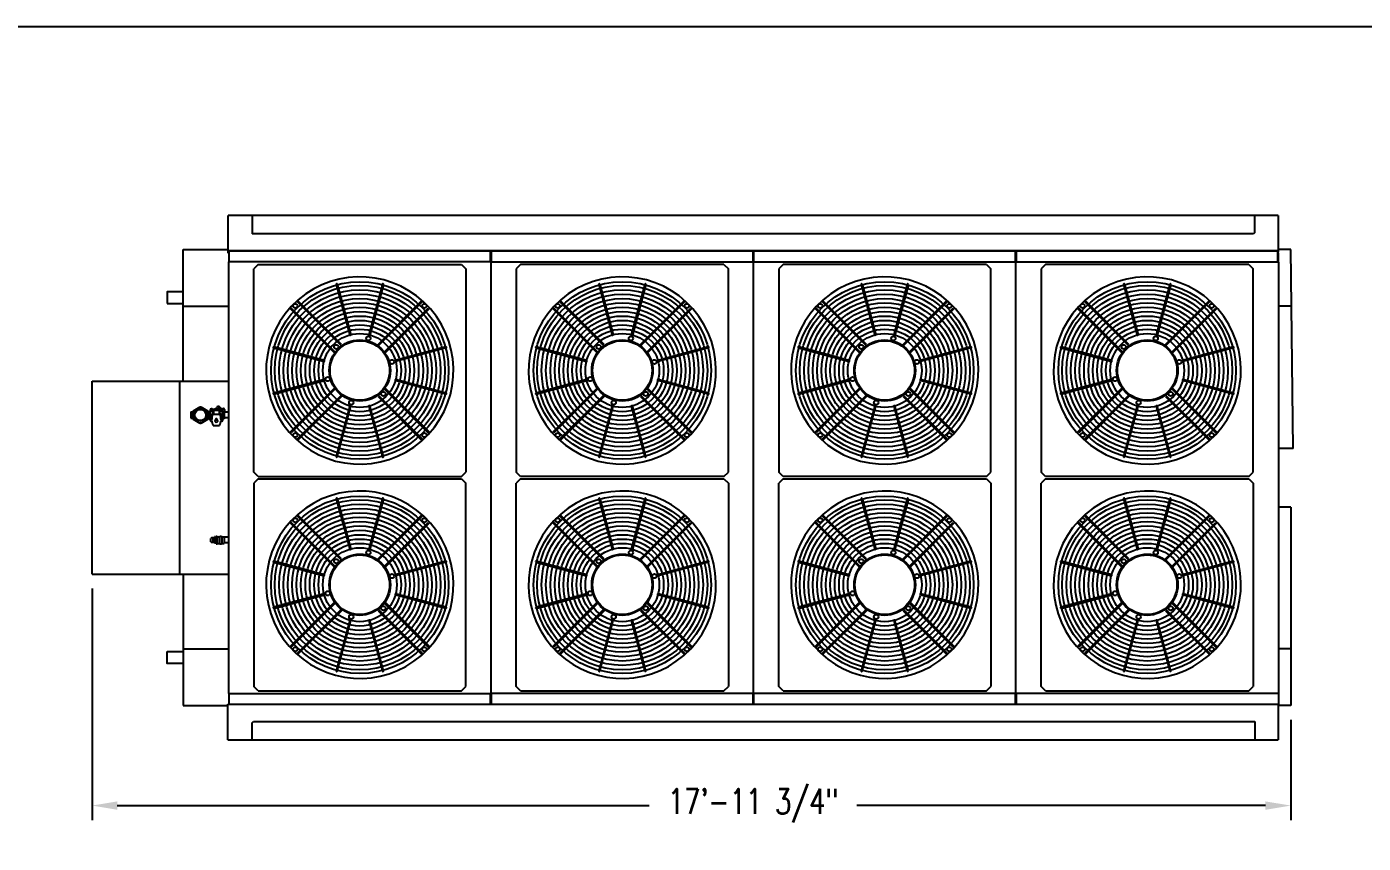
# Model space of a CAD drawing. Header units: millimetres. Extents: x 17700 to 32328, y 19251 to 29476.
# Drawn here: x 17933.9 to 18174.4, y 19639.3 to 19786.3 of the extents above; entities that cross this region are included whole.
import ezdxf

# ---------------------------------------------------------------- set-up
doc = ezdxf.new("R2010")
doc.units = ezdxf.units.MM
doc.header["$LTSCALE"] = 5
for name, color, linetype in [('COIL-CONTROL', 2, 'Continuous'), ('CONDENSER-CO2-CONTROL', 7, 'Continuous'), ('UNIT', 6, 'Continuous'), ('WS-NO-CONTROL', 3, 'Continuous')]:
    doc.layers.add(name, color=color, linetype=linetype)
doc.styles.add('SUBMITTAL', font='romans.shx', dxfattribs={"width": 0.75})
doc.dimstyles.new('SUBMITTAL', dxfattribs={"dimtxt": 0.09375, "dimasz": 0.09375, "dimexe": 0.03125, "dimexo": 0.0625, "dimgap": 0.0625, "dimtad": 0, "dimdec": 4, "dimzin": 4, "dimdsep": 46, "dimlunit": 4, "dimtxsty": 'SUBMITTAL', "dimcen": 0.09375, "dimclre": 6, "dimadec": 0, "dimazin": 0, "dimtfac": 1, "dimtdec": 0, "dimtofl": 0, "dimtmove": 0, "dimatfit": 3, "dimfxl": 0, "dimfrac": 2, "dimtolj": 1, "dimtzin": 4, "dimarcsym": 0})

# ---------------------------------------------------------------- blocks, each defined once
blk = doc.blocks.new('FANCYLINDER-TOP')
for p, q in [((-108, 393.3), (-46, 162.1)), ((-103.1, 394.6), (-41.2, 163.4)), ((103.1, 394.6), (41.2, 163.4)), ((108, 393.3), (46, 162.1)), ((-394.6, 103.1), (-163.4, 41.2)), ((-162.1, 46), (-393.3, 108)), ((393.3, 108), (162.1, 46)), ((394.6, 103.1), (163.4, 41.2)), ((-163.4, -41.2), (-394.6, -103.1)), ((-393.3, -108), (-162.1, -46)), ((393.3, -108), (162.1, -46)), ((394.6, -103.1), (163.4, -41.2)), ((-46, -162.1), (-108, -393.3)), ((-103.1, -394.6), (-41.2, -163.4)), ((41.2, -163.4), (103.1, -394.6)), ((108, -393.3), (46, -162.1))]:
    blk.add_line(p, q)
for points in [[(-83.5, 118.8), (-281.3, 316.6), (-285, 313.3), (-87, 115.3)], [(83.5, 118.8), (281.3, 316.6), (285, 313.3), (87, 115.3)], [(-313.1, 284.8), (-316.6, 281.3), (-118.6, 83.3), (-115.1, 86.8)], [(313.1, 284.8), (316.6, 281.3), (118.6, 83.3), (115.1, 86.8)], [(-313.1, -284.8), (-316.6, -281.3), (-118.6, -83.3), (-115.1, -86.8)], [(-83.5, -118.8), (-281.3, -316.6), (-285, -313.3), (-87, -115.3)], [(83.5, -118.8), (281.3, -316.6), (285, -313.3), (87, -115.3)], [(313.1, -284.8), (316.6, -281.3), (118.6, -83.3), (115.1, -86.8)]]:
    blk.add_lwpolyline(points, close=True)
for centre, radius in [((0, 0), 405.8), ((0, 0), 389), ((0, 0), 369), ((0, 0), 349), ((0, 0), 329), ((0, 0), 309), ((-295.2, 295.2), 10), ((0, 0), 289), ((0, 0), 269), ((0, 0), 249), ((295.2, 295.2), 10), ((0, 0), 229), ((0, 0), 209), ((0, 0), 189), ((0, 0), 169), ((0, 0), 140), ((0, 0), 136.1), ((39.3, 146.8), 10), ((-107.5, 107.5), 10), ((146.8, 39.3), 10), ((-146.8, -39.3), 10), ((107.5, -107.5), 10), ((-39.3, -146.8), 10), ((-295.2, -295.2), 10), ((295.2, -295.2), 10)]:
    blk.add_circle(centre, radius)
for centre, radius, start, end in [((0, 0), 428.5, 41.08487, 41.07046), ((-105.5, 393.9), 2.5, 15, 195), ((105.5, 393.9), 2.5, 345, 165), ((-393.9, 105.5), 2.5, 75, 255), ((393.9, 105.5), 2.5, 285, 105), ((-393.9, -105.5), 2.5, 105, 285), ((393.9, -105.5), 2.5, 255, 75), ((-105.5, -393.9), 2.5, 165, 345), ((105.5, -393.9), 2.5, 195, 15)]:
    blk.add_arc(centre, radius, start, end)
for centre, major_axis in [((-43.6, 162.7), (2.41, 0.65)), ((43.6, 162.7), (2.41, -0.65)), ((-162.7, 43.6), (0.65, 2.41)), ((162.7, 43.6), (0.65, -2.41)), ((-162.7, -43.6), (-0.65, 2.41)), ((162.7, -43.6), (-0.65, -2.41)), ((-43.6, -162.7), (-2.41, 0.65)), ((43.6, -162.7), (-2.41, -0.65))]:
    blk.add_ellipse(centre, major_axis=major_axis, ratio=0.422618, start_param=3.141593, end_param=6.283185)
blk = doc.blocks.new('*D20')
at = {"layer": 'CONDENSER-CO2-CONTROL', "color": 6, "lineweight": -2}
for p, q in [((17945.61, 19685.16), (17945.61, 19643.48)), ((18161.39, 19661.49), (18161.39, 19643.48))]:
    blk.add_line(p, q, dxfattribs=at)
at = {"layer": 'CONDENSER-CO2-CONTROL', "color": 3, "lineweight": -2}
for p, q in [((17950.16, 19646.08), (18045.92, 19646.08)), ((18156.84, 19646.08), (18083.3, 19646.08))]:
    blk.add_line(p, q, dxfattribs=at)
at = {"layer": 'CONDENSER-CO2-CONTROL', "color": 3}
for points in [[(17950.16, 19646.83), (17950.16, 19645.32), (17945.61, 19646.08)], [(18156.84, 19646.83), (18156.84, 19645.32), (18161.39, 19646.08)]]:
    blk.add_solid(points, dxfattribs=at)
at = {"layer": 'CONDENSER-CO2-CONTROL', "color": 3, "insert": (18064.61, 19646.08), "char_height": 4.55, "attachment_point": 5, "style": 'SUBMITTAL'}
blk.add_mtext('\\A1;17\'-11 3/4"', dxfattribs=at)
blk = doc.blocks.new('BORDER')
blk.add_line((1, 1), (0, 1))

msp = doc.modelspace()

# ---------------------------------------------------------------- linework, layer by layer
at = {"layer": 'COIL-CONTROL'}
for p, q in [((17962.0325, 19722.5117), (17962.0325, 19746.1867)), ((17962.0325, 19746.1867), (17970.1486, 19746.1867)), ((18161.3867, 19746.1867), (18159.1472, 19746.1867)), ((18161.8048, 19710.3854), (18161.3867, 19746.1867)), ((17962.0325, 19735.9992), (17970.1903, 19735.9992)), ((18161.3867, 19735.9992), (18159.1785, 19735.9992)), ((18161.8048, 19710.3854), (18159.1785, 19710.3854)), ((18161.3867, 19699.8004), (18159.1785, 19699.8004)), ((18161.3867, 19699.8004), (18161.3867, 19664.0867)), ((17962.0325, 19687.7617), (17962.0325, 19664.0867)), ((17962.0325, 19674.2742), (17970.1903, 19674.2742)), ((18161.3867, 19674.2742), (18159.1785, 19674.2742)), ((17962.0325, 19664.0867), (17970.077, 19664.0867)), ((18161.3867, 19664.0867), (18159.1472, 19664.0867))]:
    msp.add_line(p, q, dxfattribs=at)
at = {"layer": 'CONDENSER-CO2-CONTROL'}
for points in [[(17959.1589, 19736.4675), (17962.0318, 19736.4675), (17962.0318, 19738.5925), (17959.1589, 19738.5925)], [(17959.1589, 19673.8059), (17962.0318, 19673.8059), (17962.0318, 19671.6809), (17959.1589, 19671.6809)]]:
    msp.add_lwpolyline(points, close=True, dxfattribs=at)
at = {"layer": 'UNIT'}
for p, q in [((17970.1486, 19745.5614), (17970.1486, 19752.3501)), ((18159.1472, 19752.3501), (17970.1486, 19752.3501)), ((17974.4403, 19752.3501), (17974.4403, 19749.0345)), ((18154.9285, 19749.2845), (18154.9285, 19752.3501)), ((18159.1472, 19752.3501), (18159.1472, 19745.9408)), ((18154.6785, 19749.0345), (17974.4403, 19749.0345)), ((18154.9285, 19749.2845), (18154.6785, 19749.0345)), ((17970.1486, 19746.0118), (18159.1472, 19746.0118)), ((18159.1472, 19745.9408), (17970.1486, 19745.9408)), ((17970.1486, 19745.5614), (17970.2778, 19745.5614)), ((17970.2778, 19744.0117), (17970.2778, 19745.9408)), ((18017.3527, 19743.9408), (18017.3527, 19745.9408)), ((18017.5278, 19743.9408), (18017.5278, 19745.9408)), ((18064.5968, 19743.9408), (18064.5968, 19745.9408)), ((18064.7719, 19743.9408), (18064.7719, 19745.9408)), ((18111.8409, 19743.9408), (18111.8409, 19745.9408)), ((18112.016, 19743.9408), (18112.016, 19745.9408)), ((18159.0909, 19743.9241), (18159.0909, 19745.9408)), ((18159.125, 19745.5614), (18159.0909, 19745.5614)), ((18159.125, 19745.5614), (18159.125, 19745.9408)), ((18159.125, 19745.552), (18159.125, 19743.9241)), ((18159.1703, 19745.552), (18159.125, 19745.552)), ((18159.1418, 19745.9408), (18159.1418, 19745.7819)), ((18159.1703, 19743.9241), (18159.1703, 19745.5855)), ((17970.1903, 19744.0117), (17970.1903, 19666.2617)), ((18017.3527, 19744.0117), (17970.1903, 19744.0117)), ((17975.5082, 19743.5225), (17974.7208, 19742.7351)), ((17974.7208, 19706.1209), (17974.7208, 19742.7351)), ((17975.5082, 19743.5225), (18012.1224, 19743.5225)), ((18012.1224, 19743.5225), (18012.9098, 19742.7351)), ((18012.9098, 19742.7351), (18012.9098, 19706.1209)), ((18017.5278, 19743.9408), (18017.3527, 19743.9408)), ((18017.4403, 19666.3325), (18017.4403, 19743.9408)), ((18017.5278, 19744.0117), (18159.0909, 19744.0117)), ((18022.7582, 19743.5225), (18021.9708, 19742.7351)), ((18021.9708, 19742.7351), (18021.9708, 19706.1209)), ((18059.3724, 19743.5225), (18022.7582, 19743.5225)), ((18059.3724, 19743.5225), (18060.1598, 19742.7351)), ((18060.1598, 19706.1209), (18060.1598, 19742.7351)), ((18064.7719, 19743.9408), (18064.5968, 19743.9408)), ((18064.6844, 19666.3325), (18064.6844, 19743.9408)), ((18070.0023, 19743.5225), (18069.2149, 19742.7351)), ((18069.2149, 19742.7351), (18069.2149, 19706.1209)), ((18106.6165, 19743.5225), (18070.0023, 19743.5225)), ((18106.6165, 19743.5225), (18107.4039, 19742.7351)), ((18107.4039, 19706.1209), (18107.4039, 19742.7351)), ((18112.016, 19743.9408), (18111.8409, 19743.9408)), ((18111.9285, 19666.3325), (18111.9285, 19743.9408)), ((18117.2464, 19743.5225), (18116.459, 19742.7351)), ((18116.459, 19742.7351), (18116.459, 19706.1209)), ((18153.8605, 19743.5225), (18117.2464, 19743.5225)), ((18153.8605, 19743.5225), (18154.6479, 19742.7351)), ((18154.6479, 19706.1209), (18154.6479, 19742.7351)), ((18159.0909, 19743.9241), (18159.1785, 19743.9241)), ((18159.1785, 19743.9241), (18159.1785, 19740.3331)), ((18159.1785, 19743.9241), (18159.1785, 19666.2617)), ((17945.6094, 19687.7617), (17945.6094, 19722.5117)), ((17945.6094, 19722.5117), (17970.1903, 19722.5117)), ((17961.4268, 19687.7617), (17961.4268, 19722.5117)), ((17975.5082, 19705.3335), (17974.7208, 19706.1209)), ((17975.5082, 19704.9398), (17974.7208, 19704.1524)), ((17974.7208, 19704.1524), (17974.7208, 19667.5382)), ((17975.5082, 19705.3335), (18012.1224, 19705.3335)), ((17975.5082, 19704.9398), (18012.1224, 19704.9398)), ((18012.1224, 19705.3335), (18012.9098, 19706.1209)), ((18012.1224, 19704.9398), (18012.9098, 19704.1524)), ((18012.9098, 19667.5382), (18012.9098, 19704.1524)), ((18017.5278, 19704.9152), (18017.3527, 19704.9152)), ((18022.7582, 19705.3335), (18021.9708, 19706.1209)), ((18022.7582, 19704.9398), (18021.9708, 19704.1524)), ((18021.9708, 19667.5382), (18021.9708, 19704.1524)), ((18059.3724, 19705.3335), (18022.7582, 19705.3335)), ((18022.7582, 19704.9398), (18059.3724, 19704.9398)), ((18059.3724, 19705.3335), (18060.1598, 19706.1209)), ((18059.3724, 19704.9398), (18060.1598, 19704.1524)), ((18060.1598, 19704.1524), (18060.1598, 19667.5382)), ((18070.0023, 19705.3335), (18069.2149, 19706.1209)), ((18070.0023, 19704.9398), (18069.2149, 19704.1524)), ((18069.2149, 19667.5382), (18069.2149, 19704.1524)), ((18106.6165, 19705.3335), (18070.0023, 19705.3335)), ((18070.0023, 19704.9398), (18106.6165, 19704.9398)), ((18106.6165, 19705.3335), (18107.4039, 19706.1209)), ((18106.6165, 19704.9398), (18107.4039, 19704.1524)), ((18107.4039, 19704.1524), (18107.4039, 19667.5382)), ((18111.8409, 19705.3581), (18112.016, 19705.3581)), ((18112.016, 19704.9152), (18111.8409, 19704.9152)), ((18117.2464, 19705.3335), (18116.459, 19706.1209)), ((18117.2464, 19704.9398), (18116.459, 19704.1524)), ((18116.459, 19667.5382), (18116.459, 19704.1524)), ((18153.8605, 19705.3335), (18117.2464, 19705.3335)), ((18117.2464, 19704.9398), (18153.8605, 19704.9398)), ((18153.8605, 19705.3335), (18154.6479, 19706.1209)), ((18153.8605, 19704.9398), (18154.6479, 19704.1524)), ((18154.6479, 19704.1524), (18154.6479, 19667.5382)), ((17945.6094, 19687.7617), (17970.1903, 19687.7617)), ((18159.1785, 19669.9403), (18159.1785, 19664.3325)), ((17970.1903, 19666.2617), (18017.3527, 19666.2617)), ((17970.2778, 19664.3325), (17970.2778, 19666.2617)), ((17975.5082, 19666.7508), (17974.7208, 19667.5382)), ((17975.5082, 19666.7508), (18012.1224, 19666.7508)), ((18012.1224, 19666.7508), (18012.9098, 19667.5382)), ((18017.3527, 19666.3325), (18017.5278, 19666.3325)), ((18017.3527, 19664.3325), (18017.3527, 19666.3325)), ((18017.5278, 19664.3325), (18017.5278, 19666.3325)), ((18064.6903, 19666.2617), (18017.5278, 19666.2617)), ((18022.7582, 19666.7508), (18021.9708, 19667.5382)), ((18022.7582, 19666.7508), (18059.3724, 19666.7508)), ((18059.3724, 19666.7508), (18060.1598, 19667.5382)), ((18064.5968, 19666.3325), (18064.7719, 19666.3325)), ((18064.5968, 19664.3325), (18064.5968, 19666.3325)), ((18064.7719, 19664.3325), (18064.7719, 19666.3325)), ((18159.1785, 19666.2617), (18064.7719, 19666.2617)), ((18070.0023, 19666.7508), (18069.2149, 19667.5382)), ((18070.0023, 19666.7508), (18106.6165, 19666.7508)), ((18106.6165, 19666.7508), (18107.4039, 19667.5382)), ((18111.8409, 19666.3325), (18112.016, 19666.3325)), ((18111.8409, 19664.3325), (18111.8409, 19666.3325)), ((18112.016, 19664.3325), (18112.016, 19666.3325)), ((18117.2464, 19666.7508), (18116.459, 19667.5382)), ((18117.2464, 19666.7508), (18153.8605, 19666.7508)), ((18153.8605, 19666.7508), (18154.6479, 19667.5382)), ((17970.077, 19664.3325), (18159.1785, 19664.3325)), ((17970.077, 19657.9233), (17970.077, 19664.3325)), ((18159.1472, 19664.2615), (17970.077, 19664.2615)), ((18017.3527, 19664.59), (18017.5278, 19664.59)), ((18064.5968, 19664.59), (18064.7719, 19664.59)), ((18111.8409, 19664.59), (18112.016, 19664.59)), ((18159.1472, 19664.3325), (18159.1472, 19657.9233)), ((17974.4403, 19660.9888), (17974.6903, 19661.2388)), ((17974.4403, 19657.9233), (17974.4403, 19660.9888)), ((17974.6903, 19661.2388), (18154.9285, 19661.2388)), ((18154.9285, 19661.2388), (18154.9285, 19657.9233)), ((17970.077, 19657.9233), (18159.1472, 19657.9233))]:
    msp.add_line(p, q, dxfattribs=at)
at = {"layer": 'WS-NO-CONTROL'}
for p, q in [((17963.3786, 19716.9557), (17963.3786, 19715.8307)), ((17963.3786, 19716.9557), (17963.8161, 19716.9557)), ((17963.8161, 19717.0884), (17963.8702, 19717.1822)), ((17963.8161, 19716.3932), (17963.8161, 19717.0884)), ((17963.8161, 19715.6979), (17963.8161, 19716.3932)), ((17963.8702, 19717.1822), (17964.4724, 19717.5298)), ((17964.4724, 19717.5298), (17965.0745, 19717.8775)), ((17965.0745, 19717.8775), (17965.1827, 19717.8775)), ((17965.1827, 19717.8775), (17965.7849, 19717.5298)), ((17965.7849, 19717.5298), (17966.387, 19717.1822)), ((17966.387, 19717.1822), (17966.4411, 19717.0884)), ((17966.4411, 19717.0884), (17966.4411, 19716.3932)), ((17966.4411, 19716.9557), (17966.6286, 19716.9557)), ((17966.4411, 19716.3932), (17966.4411, 19715.6979)), ((17966.6286, 19715.7232), (17966.6286, 19717.0632)), ((17966.6286, 19717.0632), (17966.8901, 19717.0632)), ((17967.127, 19717.4857), (17966.927, 19717.3702)), ((17966.927, 19717.3702), (17966.927, 19717.1393)), ((17966.927, 19717.1393), (17967.127, 19717.0238)), ((17967.327, 19717.3702), (17967.127, 19717.4857)), ((17967.127, 19717.0238), (17967.327, 19717.1393)), ((17968.6956, 19716.4758), (17967.2816, 19716.4758)), ((17967.327, 19717.1393), (17967.327, 19717.3702)), ((17967.4936, 19717.2808), (17968.4836, 19717.2808)), ((17967.4936, 19717.2808), (17967.4936, 19716.4758)), ((17967.7386, 19717.3758), (17968.2386, 19717.3758)), ((17967.7386, 19717.3758), (17967.7386, 19717.2808)), ((17968.1291, 19717.3758), (17968.2253, 19717.6716)), ((17968.2386, 19717.3758), (17968.2386, 19717.2808)), ((17968.4558, 19717.2808), (17968.5486, 19717.5665)), ((17968.4836, 19717.2808), (17968.4836, 19716.4758)), ((17969.0381, 19717.4624), (17968.6119, 19717.8481)), ((17968.8502, 19717.4857), (17968.6502, 19717.3702)), ((17968.6502, 19717.3702), (17968.6502, 19717.1393)), ((17968.6502, 19717.1393), (17968.8502, 19717.0238)), ((17969.0502, 19717.3702), (17968.8502, 19717.4857)), ((17968.8502, 19717.0238), (17969.0502, 19717.1393)), ((17969.0502, 19717.1393), (17969.0502, 19717.3702)), ((17969.4086, 19717.0632), (17969.0699, 19717.0632)), ((17969.1117, 19717.3548), (17969.1117, 19717.3863)), ((17969.1117, 19717.0632), (17969.1117, 19717.1547)), ((17969.4086, 19717.0632), (17969.4086, 19715.7232)), ((17970.1903, 19716.9082), (17969.4086, 19716.9082)), ((17969.4555, 19717.3863), (17969.4555, 19716.9082)), ((17963.3786, 19715.8307), (17963.8161, 19715.8307)), ((17963.8702, 19715.6041), (17963.8161, 19715.6979)), ((17964.4724, 19715.2565), (17963.8702, 19715.6041)), ((17965.0745, 19714.9089), (17964.4724, 19715.2565)), ((17965.1827, 19714.9089), (17965.0745, 19714.9089)), ((17965.7849, 19715.2565), (17965.1827, 19714.9089)), ((17966.387, 19715.6041), (17965.7849, 19715.2565)), ((17966.4411, 19715.6979), (17966.387, 19715.6041)), ((17966.4411, 19715.8307), (17966.6286, 19715.8307)), ((17966.6286, 19715.7232), (17966.9073, 19715.7232)), ((17967.127, 19715.7625), (17966.927, 19715.647)), ((17966.927, 19715.647), (17966.927, 19715.4161)), ((17966.927, 19715.4161), (17967.127, 19715.3006)), ((17966.929, 19715.3336), (17967.1857, 19715.1012)), ((17967.1516, 19715.7483), (17967.127, 19715.7625)), ((17967.127, 19715.3006), (17967.1522, 19715.3152)), ((17967.4151, 19714.5208), (17968.5621, 19714.5208)), ((17967.8143, 19715.6258), (17967.7533, 19715.4853)), ((17968.2239, 19715.4853), (17968.1629, 19715.6258)), ((17968.8238, 19715.3159), (17968.8502, 19715.3006)), ((17968.8502, 19715.7625), (17968.8244, 19715.7476)), ((17969.0502, 19715.647), (17968.8502, 19715.7625)), ((17968.8502, 19715.3006), (17969.0502, 19715.4161)), ((17969.0502, 19715.4161), (17969.0502, 19715.647)), ((17969.4086, 19715.7232), (17969.0699, 19715.7232)), ((17970.1903, 19715.8782), (17969.4086, 19715.8782)), ((17967.9299, 19694.5289), (17967.9299, 19694.2042)), ((17968.1174, 19694.5289), (17967.9299, 19694.5289)), ((17968.1174, 19694.2042), (17968.1174, 19694.5289)), ((17968.1486, 19694.4794), (17968.1486, 19693.2794)), ((17968.1486, 19694.4794), (17968.5786, 19694.4794)), ((17968.5786, 19694.4794), (17968.6322, 19694.5722)), ((17968.5786, 19694.4794), (17968.5786, 19694.399)), ((17968.6322, 19694.5722), (17968.925, 19694.5722)), ((17968.9786, 19694.4794), (17968.925, 19694.5722)), ((17968.9786, 19694.4794), (17968.9786, 19694.399)), ((17968.9786, 19694.4794), (17969.4086, 19694.4794)), ((17969.4086, 19694.4794), (17969.4086, 19693.2794)), ((17966.9924, 19693.5982), (17966.9924, 19694.1607)), ((17967.3674, 19694.2857), (17967.1174, 19694.2857)), ((17967.3674, 19693.4732), (17967.1174, 19693.4732)), ((17967.3674, 19694.3169), (17967.3674, 19693.4419)), ((17967.4924, 19694.3169), (17967.3674, 19694.3169)), ((17967.4924, 19693.4419), (17967.3674, 19693.4419)), ((17967.4924, 19694.3169), (17967.4924, 19693.4419)), ((17967.4924, 19694.2544), (17967.6799, 19694.2544)), ((17967.4924, 19693.5044), (17967.6799, 19693.5044)), ((17967.6799, 19694.4419), (17967.6799, 19694.1607)), ((17967.8674, 19694.4419), (17967.6799, 19694.4419)), ((17967.6799, 19694.1607), (17967.6799, 19693.5982)), ((17967.6799, 19693.5982), (17967.6799, 19693.3169)), ((17967.8674, 19693.3169), (17967.6799, 19693.3169)), ((17967.8674, 19694.1607), (17967.8674, 19694.4419)), ((17967.8674, 19694.2544), (17967.9299, 19694.2544)), ((17967.8674, 19693.5982), (17967.8674, 19694.1607)), ((17967.8674, 19693.3169), (17967.8674, 19693.5982)), ((17967.8674, 19693.5044), (17967.9299, 19693.5044)), ((17967.9299, 19694.2042), (17967.9299, 19693.5547)), ((17967.9299, 19693.5547), (17967.9299, 19693.2299)), ((17967.9299, 19693.2299), (17968.1174, 19693.2299)), ((17968.1486, 19694.401), (17968.1174, 19694.4033)), ((17968.1174, 19693.5547), (17968.1174, 19694.2042)), ((17968.1174, 19693.2299), (17968.1174, 19693.5547)), ((17968.1486, 19693.3579), (17968.1174, 19693.3555)), ((17968.1486, 19693.2794), (17968.5786, 19693.2794)), ((17968.5786, 19694.399), (17968.5786, 19693.8794)), ((17968.5786, 19693.8794), (17968.5786, 19693.3598)), ((17968.5786, 19693.3598), (17968.5786, 19693.2794)), ((17968.5786, 19693.2794), (17968.6322, 19693.1866)), ((17968.6322, 19693.1866), (17968.925, 19693.1866)), ((17968.9786, 19693.2794), (17968.925, 19693.1866)), ((17968.9786, 19694.399), (17968.9786, 19693.8794)), ((17968.9786, 19693.8794), (17968.9786, 19693.3598)), ((17968.9786, 19693.3598), (17968.9786, 19693.2794)), ((17968.9786, 19693.2794), (17969.4086, 19693.2794)), ((17970.1903, 19694.3944), (17969.4086, 19694.3944)), ((17970.1903, 19693.3644), (17969.4086, 19693.3644))]:
    msp.add_line(p, q, dxfattribs=at)
for radius in [1.3125, 1]:
    msp.add_circle((17965.1286, 19716.3932), radius, dxfattribs=at)
for centre, radius, start, end in [((17967.127, 19717.2548), 0.28, 61.739361, 198.611546), ((17965.9234, 19716.8494), 0.99, 347.541093, 18.611546), ((17967.9886, 19716.3932), 1.125, 167.541093, 197.634834), ((17970.6229, 19715.5032), 3.48, 163.770528, 180), ((17967.9886, 19716.3932), 0.75, 131.299873, 185.134706), ((17967.4963, 19717.9418), 0.5, 241.739361, 287.637319), ((17967.9886, 19716.3932), 1.125, 103.098391, 107.63373), ((17967.6204, 19717.9759), 0.5, 283.094011, 332.897067), ((17968.377, 19717.5886), 0.35, 47.850863, 152.897067), ((17968.3869, 19717.6191), 0.17, 342, 162), ((17967.9886, 19716.3932), 0.75, 354.77221, 48.700128), ((17965.3199, 19715.5032), 3.513, 360, 16.072902), ((17969.5372, 19716.8855), 0.5, 151.739361, 197.634834), ((17968.8502, 19717.2548), 0.28, 331.739361, 47.850863), ((17967.9886, 19716.3932), 1.125, 342.365166, 17.634834), ((17969.2836, 19717.3863), 0.1719, 360, 180), ((17967.127, 19715.5315), 0.28, 151.739361, 225), ((17966.44, 19715.9009), 0.5, 331.739361, 17.634834), ((17969.0519, 19715.5032), 1.909, 180, 210.971446), ((17967.9886, 19715.3832), 0.2565, 156.534076, 23.463769), ((17967.9886, 19715.5502), 0.19, 23.465924, 156.534076), ((17966.9157, 19715.5032), 1.9172, 329.175465, 360), ((17968.8502, 19715.5315), 0.28, 263.107327, 28.260639), ((17969.5372, 19715.9009), 0.5, 162.365166, 208.260639), ((17967.1174, 19694.1607), 0.125, 90, 180), ((17967.1174, 19693.5982), 0.125, 180, 270)]:
    msp.add_arc(centre, radius, start, end, dxfattribs=at)

# ---------------------------------------------------------------- block references
at = {"xscale": 714.2857142856968, "yscale": 535.7142857142726, "zscale": 714.2857142856968}
msp.add_blockref('BORDER', (17700.4572, 19250.6129), dxfattribs=at)
at = {"layer": 'UNIT', "xscale": 0.03937007874015748, "yscale": 0.03937007874015748, "zscale": 0.03937007874015748}
for p in [(17993.8153, 19724.428), (18041.0653, 19724.428), (18088.3094, 19724.428), (18135.5535, 19724.428), (17993.8153, 19685.8453), (18041.0653, 19685.8453), (18088.3094, 19685.8453), (18135.5535, 19685.8453)]:
    msp.add_blockref('FANCYLINDER-TOP', p, dxfattribs=at)

# ---------------------------------------------------------------- dimensions: what is measured, and where the dimension line sits
at = {"layer": 'CONDENSER-CO2-CONTROL', "color": 3}
dim = msp.add_linear_dim(base=(17945.6094, 19646.0751), p1=(18161.3867, 19664.0867), p2=(17945.6094, 19687.7617), dimstyle='SUBMITTAL', override={"dimscale": 65, "dimtxt": 0.07, "dimasz": 0.07, "dimexe": 0.04, "dimexo": 0.04, "dimgap": 0.03125, "dimdec": 3, "dimzin": 3, "dimclrd": 3, "dimclrt": 3, "dimtdec": 3, "dimtix": 1}, dxfattribs=at)
dim.commit()
dim.dimension.update_dxf_attribs({"geometry": '*D20', "text_midpoint": (18064.6121, 19646.0751), "dimtype": 160})

doc.saveas('drawing.dxf')
